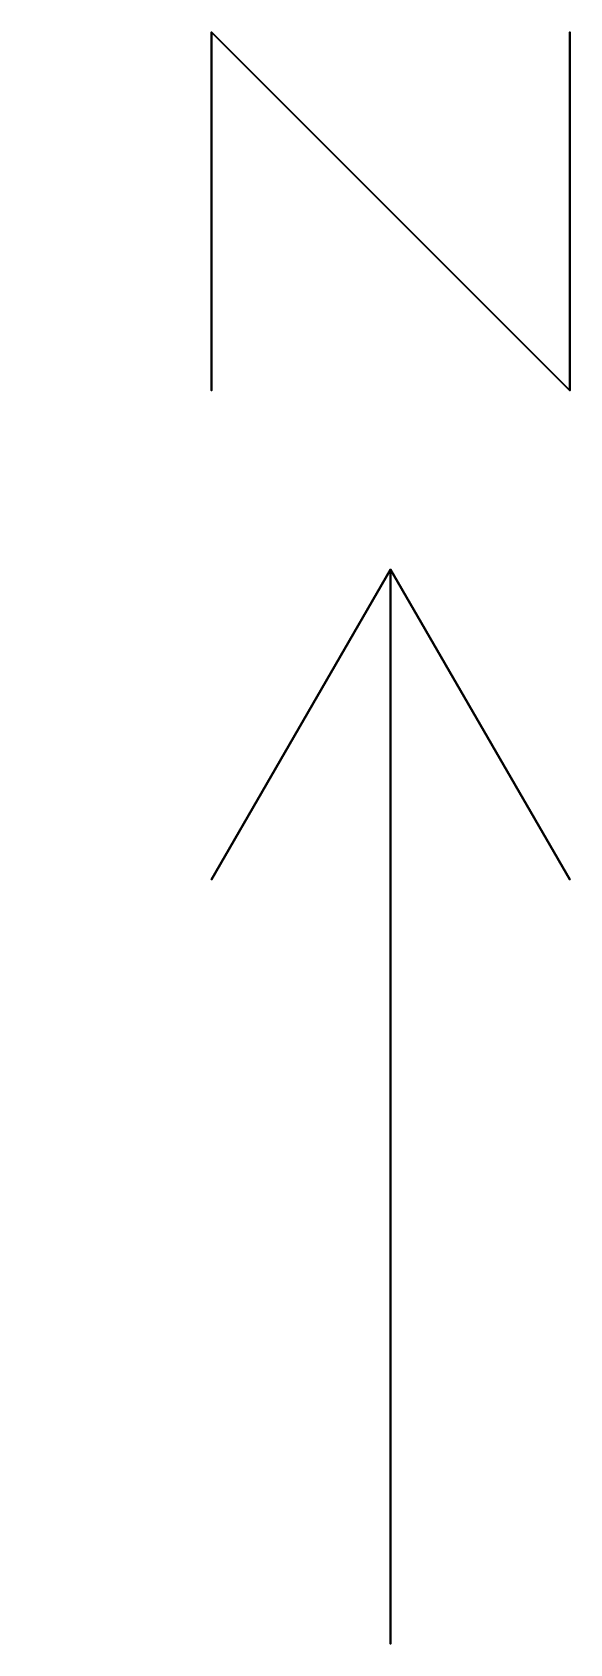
# Model space of a CAD drawing. Header units: metres. Extents: x -113 to 84, y -178 to 77.
# Drawn here: x -110.056 to -108.556, y -176.873 to -172.373 of the extents above; entities that cross this region are included whole.
import ezdxf

# ---------------------------------------------------------------- set-up
doc = ezdxf.new("R2010")
doc.units = ezdxf.units.M

msp = doc.modelspace()

# ---------------------------------------------------------------- linework, layer by layer
at = {"layer": '1', "color": 3}
for points in [[(-109.55578, -172.37279, 0.1), (-109.55578, -172.37279), (-109.55578, -173.37279), (-109.55578, -173.37279, 0.1)], [(-109.55578, -172.37279, 0.1), (-109.55578, -172.37279), (-108.55578, -173.37279), (-108.55578, -173.37279, 0.1)], [(-108.55578, -172.37279, 0.1), (-108.55578, -172.37279), (-108.55578, -173.37279), (-108.55578, -173.37279, 0.1)], [(-109.05578, -173.87279, 0.1), (-109.05578, -173.87279), (-109.55578, -174.73881), (-109.55578, -174.73881, 0.1)], [(-109.05578, -173.87279, 0.1), (-109.05578, -173.87279), (-109.05578, -176.87279), (-109.05578, -176.87279, 0.1)], [(-109.05578, -173.87279, 0.1), (-109.05578, -173.87279), (-108.55578, -174.73881), (-108.55578, -174.73881, 0.1)]]:
    msp.add_3dface(points, dxfattribs=at)

doc.saveas('drawing.dxf')
